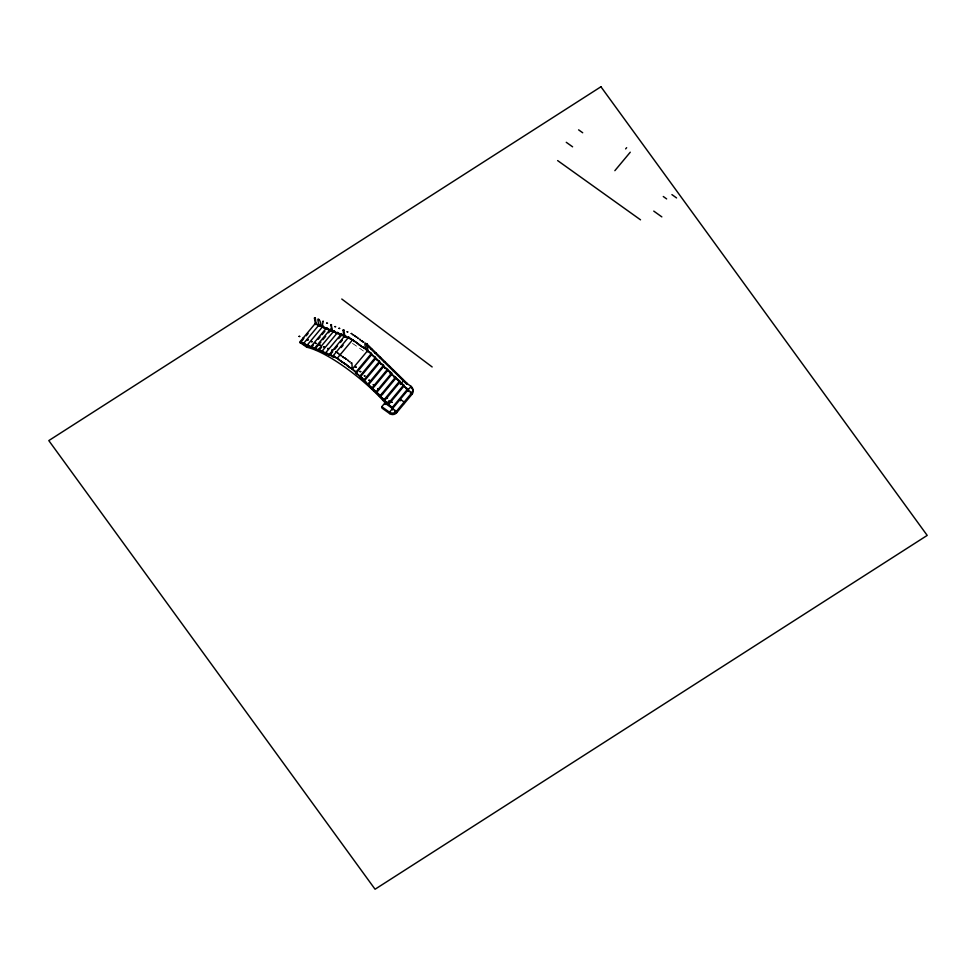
<?xml version="1.0" encoding="UTF-8"?>
<svg xmlns="http://www.w3.org/2000/svg" width="976" height="976" viewBox="0 0 976 976"><rect width="100%" height="100%" fill="white"/><g stroke="black" fill="none" stroke-linecap="round" stroke-linejoin="round"><path stroke-width="0.73" stroke-dasharray="4.88 3.66" d="M352.482 343.418A69.186 17.897 39.8 0 1 363.389 350.982"/><path stroke-width="1.46" d="M314.467 318.091L315.285 317.895L314.455 318.042L315.492 324.532M315.297 317.981L316.151 324.471M319.469 326.057C314.174 310.551 324.252 325.24 319.689 326.35M319.384 319.713L318.566 319.86M322.629 321.482C324.752 319.213 320.409 327.18 323.556 327.79M331.742 331.34L331.169 324.544L332.352 331.535M331.73 331.254L332.56 331.145M343.052 330.156L343.881 330.047L344.821 336.391L343.979 336.378L343.052 330.193L343.894 330.083M332.718 351.738L329.827 355.191L329.656 354.007L345.04 335.561L348.896 338.086L348.066 338.196M351.311 363.035C352.763 362.352 351.458 371.283 352.678 369.001M365.463 343.174C364.182 340.868 365.512 351.494 366.39 349.408M367.135 344.406C368.513 364.231 367.135 337.745 366.488 344.723L406.675 384.105L407.321 383.58L406.711 384.129M344.809 336.476L343.979 336.464M351.018 363.084L351.75 362.816M327.643 329.4L328.424 329.644M398.623 381.14L399.391 381.287L398.684 381.628M387.228 402.917L386.276 404.064A69.186 17.897 39.8 0 0 306.696 347.188L300.413 342.71L300.242 341.515L315.626 323.068L319.481 325.825M303.304 339.245L300.413 342.71L337.184 358.314L352.568 339.88L317.163 324.837M306.183 335.793L308.111 333.487M303.914 343.076L319.298 324.63L323.154 327.387L322.983 326.191L307.599 344.638L307.769 345.821L303.914 343.076L304.268 344.772L304.768 344.125L300.242 341.515M306.696 347.188L307.647 346.041M313.369 345.089L311.442 347.383L311.271 346.199L326.655 327.753L330.51 330.51L328.583 332.816M318.176 339.319L320.104 337.013M322.019 334.707L324.91 331.254M320.897 342.039L315.126 348.944L314.943 347.761L330.327 329.315L334.182 332.072L334.012 330.876L318.627 349.323L318.798 350.506L321.69 347.053M322.812 339.733L325.703 336.269M318.627 349.323L322.47 352.068L322.3 350.884L337.684 332.438L341.539 335.195L338.648 338.648M322.3 350.884L326.155 353.629L325.972 352.446L341.356 333.999L345.211 336.757L345.04 335.561M334.634 349.432L337.525 345.98M340.404 342.515L342.332 340.209M329.656 354.007L333.511 356.752L332.682 356.643L333.475 356.765L333.328 355.569L348.713 337.123L371.502 353.41L371.673 354.605L375.528 357.35L375.699 358.546L379.554 361.303L379.737 362.486L383.58 365.244L383.763 366.439L391.644 373.137L391.815 374.333L399.696 381.03L399.879 382.226L403.722 384.971L403.905 386.167L407.761 388.924L408.236 391.461M341.197 347.541L343.125 345.236M392.755 410.005L392.364 407.358L388.521 404.601L388.338 403.417L384.483 400.66L384.312 399.465L380.457 396.72L380.286 395.524L364.341 380.933L364.17 379.737L356.289 373.039L356.118 371.844L371.502 353.41M356.289 373.039L371.673 354.605M360.144 375.797L375.528 357.35M360.315 376.992L375.699 358.546M364.17 379.737L379.554 361.303M364.341 380.933L379.737 362.486M368.196 383.69L383.58 365.244M368.379 384.873L383.763 366.439M372.222 387.631L387.618 369.196M372.405 388.826L387.789 370.38M376.26 391.583L391.644 373.137M376.431 392.767L391.815 374.333M380.286 395.524L395.67 377.078M380.457 396.72L395.841 378.273M384.312 399.465L399.696 381.03M384.483 400.66L399.879 382.226M381.799 406.687L384.837 403.039L396.402 411.311L396.61 412.75A4.917 4.563 -8.4 0 1 389.717 413.653L382.019 408.139L381.799 406.687L389.509 412.201A4.917 4.563 -8.4 0 0 396.402 411.311L411.872 392.755A4.917 4.563 -8.4 0 0 411.055 386.362L403.356 380.86L400.319 384.495M388.192 401.758L389.156 400.611M388.338 403.417L403.722 384.971M388.521 404.601L403.905 386.167M392.364 407.358L407.761 388.924M625.64 148.889L626.653 147.681M614.856 170.678L630.264 152.207M389.692 372.344L390.412 372.405L389.985 372.966M366.573 344.699L366.305 344.479M319.64 325.691L320.311 325.947M394.426 377.346L394.731 376.626L394.182 377.224M671.915 194.602L676.563 197.933M578.622 129.857L582.696 132.76M663.277 196.505L666.645 198.921M566.263 142.301L572.607 146.827M653.749 211.097L661.838 216.892M557.638 160.589L640.524 219.832M334.012 330.876L337.867 333.633L337.684 332.438M322.983 326.191L326.838 328.949L326.655 327.753M405.821 388.436L411.872 392.755L412.079 394.206L396.61 412.75L394.682 411.384M410.164 392.84L412.079 394.206A4.917 4.563 -8.4 0 0 411.274 387.814M333.328 355.569L356.118 371.844M325.972 352.446L329.827 355.191M314.943 347.761L318.798 350.506M311.271 346.199L315.126 348.944M307.599 344.638L311.442 347.383M341.771 299.022L432.161 366.964M407.26 383.531L367 344.077M407.931 390.107L367.647 350.652L352.263 369.099L392.547 408.554M330.803 325.02L331.633 324.874M316.212 324.166L315.382 324.313M368.062 350.604L367.232 350.75M411.152 386.996L411.055 386.362L389.509 412.201L389.717 413.653M404.345 403.478L404.137 402.039L400.282 399.282L400.502 400.733M384.837 403.039L385.056 404.491M348.713 337.123L348.896 338.318M341.356 333.999L341.539 335.195M330.327 329.315L330.51 330.51M315.626 323.068L315.797 324.264M390.437 373.869A69.186 17.897 39.8 0 1 392.071 375.479M299.071 336.403L299.913 336.464L299.083 336.366M299.998 342.674L300.828 342.771L300.01 342.6M303.158 338.147L304 338.196L303.158 338.099M307.245 339.88L308.087 339.892L307.245 339.88M308.172 346.151L309.002 346.199L308.172 346.114M311.332 341.612L312.161 341.624L311.332 341.612M312.259 347.883L313.089 347.981L312.271 347.81M315.407 343.345L316.248 343.393L315.419 343.308M316.334 349.615L317.176 349.628L316.334 349.615M319.494 345.077L320.335 345.138L319.506 345.04M320.421 351.348L321.263 351.409L320.433 351.311M323.581 346.822L324.41 346.907L323.593 346.736M324.508 353.092L325.35 353.141L324.52 353.044M326.716 323.166L327.546 323.263L326.728 323.093M327.668 348.554L328.509 348.566L327.668 348.554M328.595 354.825L329.437 354.837L328.595 354.825M331.755 350.286L332.584 350.335L331.755 350.25M334.878 326.643L335.72 326.692L334.89 326.606M335.805 332.914L336.635 332.999L335.829 332.828M335.842 352.019L336.671 352.08L335.842 351.982M336.769 358.29L337.598 358.351L336.769 358.253M337.513 353.214L338.343 353.312L337.525 353.141M338.965 328.375L339.807 328.424L338.977 328.339M338.44 359.485L339.282 359.546L338.44 359.449M339.184 354.41L340.014 354.508L339.209 354.337M339.892 334.646L340.734 334.695L339.904 334.609M340.112 360.693L340.941 360.778L340.124 360.608M340.868 355.618L341.698 355.667L340.868 355.569M341.795 361.889L342.625 361.974L341.807 361.803M342.539 356.813L343.381 356.826L342.539 356.813M343.467 363.084L344.308 363.133L343.467 363.048M344.211 358.009L345.053 358.021L344.211 358.009M345.138 364.28L345.98 364.292L345.138 364.28M345.894 359.205L346.724 359.253L345.894 359.168M347.139 331.84L347.968 331.938L347.151 331.767M346.822 365.475L347.651 365.488L346.822 365.475M347.566 360.4L348.408 360.461L347.566 360.364M348.493 366.671L349.335 366.732L348.493 366.634M349.237 361.596L350.067 361.693L349.262 361.523M351.226 333.585L352.055 333.633L351.226 333.536M350.164 367.867L351.006 367.928L350.177 367.83M352.153 339.855L352.983 339.868L352.153 339.855M352.897 334.78L353.739 334.829L352.909 334.744M353.824 341.051L354.666 341.1L353.824 341.014M354.569 335.976L355.41 336.073L354.593 335.903M355.496 342.247L356.325 342.344L355.52 342.173M356.252 337.171L357.082 337.22L356.252 337.135M355.398 367.183L356.228 367.196L355.398 367.183M357.179 343.442L358.009 343.54L357.192 343.369M356.313 373.454L357.155 373.503L356.325 373.418M357.924 338.367L358.765 338.428L357.936 338.33M358.851 344.638L359.693 344.699L358.851 344.601M359.595 339.563L360.437 339.575L359.595 339.563M360.522 345.833L361.364 345.894L360.534 345.797M359.863 371.563L360.705 371.575L359.863 371.563M361.279 340.77L362.12 340.783L361.279 340.77M360.791 377.834L361.632 377.846L360.791 377.834M362.206 347.041L363.035 347.053L362.206 347.041M362.95 341.966L363.792 342.015L362.962 341.929M363.877 348.237L364.719 348.249L363.877 348.237M364.341 375.955L365.183 376.041L364.365 375.87M365.268 382.226L366.11 382.275L365.28 382.177M368.818 380.335L369.66 380.347L368.818 380.335M370.782 348.737L371.612 348.798L370.782 348.7M369.745 386.606L370.575 386.703L369.758 386.533M371.71 355.008L372.539 355.069L371.71 354.971M373.296 384.715L374.137 384.727L373.296 384.715M375.248 353.129L376.089 353.141L375.248 353.129M374.223 390.986L375.065 391.047L374.223 390.949M376.175 359.4L377.017 359.412L376.175 359.4M377.773 389.107L378.615 389.156L377.773 389.058M379.725 357.509L380.567 357.558L379.737 357.472M378.7 395.378L379.542 395.39L378.7 395.378M380.652 363.78L381.494 363.828L380.664 363.743M382.25 393.487L383.08 393.584L382.263 393.413M384.202 361.889L385.032 361.986L384.227 361.815M383.178 399.757L384.007 399.806L383.178 399.721M385.13 368.159L385.971 368.22L385.142 368.123M386.728 397.866L387.557 397.927L386.728 397.83M388.68 366.281L389.522 366.329L388.692 366.244M387.655 404.137L388.485 404.235L387.667 404.064M391.205 402.258L392.035 402.271L391.205 402.258M393.157 370.66L393.999 370.673L393.157 370.66M392.132 408.529L392.962 408.578L392.132 408.48M397.635 375.04L398.476 375.101L397.635 375.004M402.112 379.432L402.942 379.518L402.124 379.347M403.039 385.703L403.869 385.788L403.051 385.618M407.517 390.083L408.346 390.132L407.517 390.046M600.935 86.766L48.8 440.591L375.065 889.234L927.2 535.409L600.935 86.766"/></g></svg>
